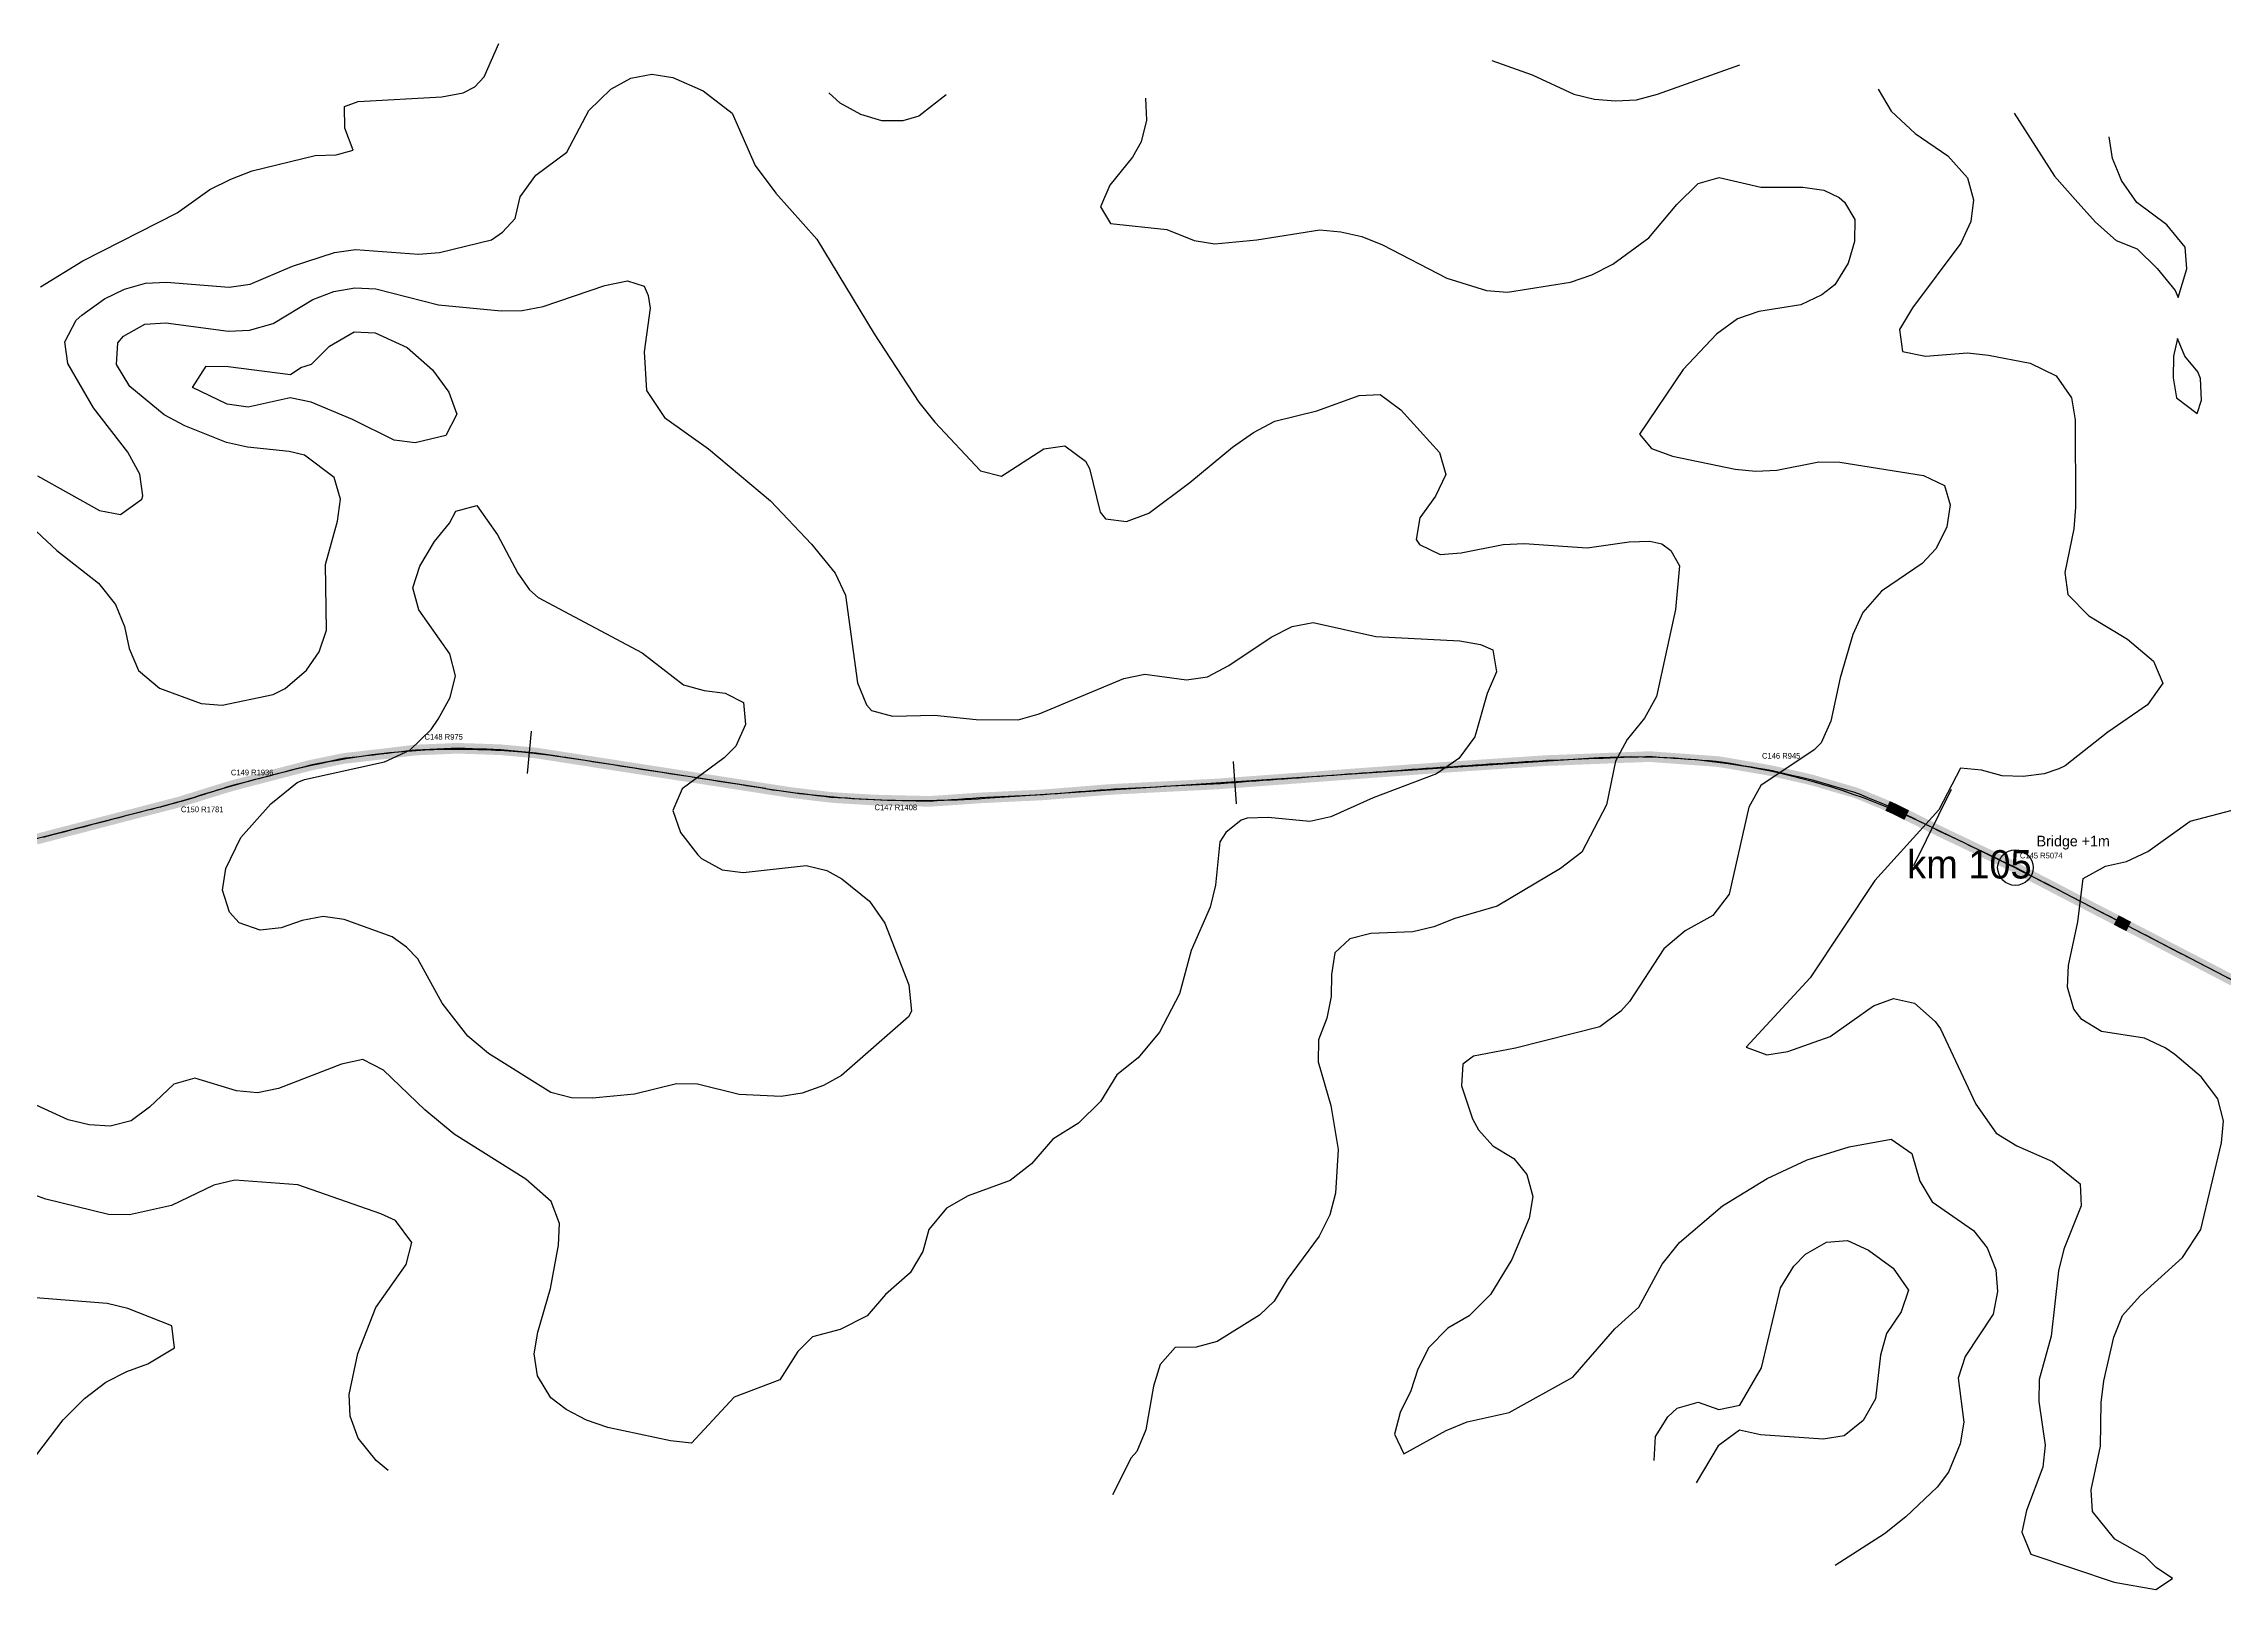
# Model space of a CAD drawing. Header units: metres. Extents: x 697254 to 930473, y 8023396 to 8227001.
# Drawn here: x 847325 to 850401, y 8076871 to 8079051 of the extents above; entities that cross this region are included whole.
import ezdxf

# ---------------------------------------------------------------- set-up
doc = ezdxf.new("R2010")
doc.units = ezdxf.units.M
for name, color, linetype in [('ALIGNMENT_FITTED', 4, 'Continuous'), ('CENTRELINE', 7, 'Continuous'), ('CHAINAGE', 7, 'Continuous'), ('CONTOUR_10M', 33, 'Continuous'), ('CONTOUR_INDEX_50M', 34, 'Continuous'), ('CURVE_LABELS', 4, 'Continuous'), ('GRADE_0-4', 3, 'Continuous'), ('GRADE_4-6', 2, 'Continuous'), ('PROFILE_FLAGS', 6, 'Continuous')]:
    doc.layers.add(name, color=color, linetype=linetype)

msp = doc.modelspace()

# ---------------------------------------------------------------- linework, layer by layer
at = {"layer": 'ALIGNMENT_FITTED'}
for p, q in [((848343.4, 8078000.6), (848061.8, 8078044.3)), ((849504, 8078043.3), (848652.8, 8077986.9)), ((847666.4, 8078024.5), (847633.6, 8078015.9)), ((847475.7, 8077971.3), (846647.6, 8077757.8)), ((850036.8, 8077922.7), (849976.1, 8077951.9)), ((850824.8, 8077516.2), (850174.5, 8077853.8))]:
    msp.add_line(p, q, dxfattribs=at)
for centre, radius, start, end in [((847912, 8077080.9), 975, 81.1637, 104.593), ((849566.4, 8077100.6), 944.7, 64.3001, 93.7878), ((848121.4, 8076142.3), 1936.1, 104.593, 107.0553), ((847031.3, 8079695.5), 1780.6, -75.5458, -72.9447), ((848559.7, 8079392.1), 1408.2, -98.8363, -86.2122), ((847836.4, 8073350.8), 5073.8, 62.5614, 64.3001)]:
    msp.add_arc(centre, radius, start, end, dxfattribs=at)
at = {"layer": 'CENTRELINE'}
msp.add_polyline3d([(850408.3, 8077732.4, 1189.3), (850399.4, 8077737, 1188.9), (850390.5, 8077741.7, 1188.4), (850381.6, 8077746.3, 1187.9), (850372.8, 8077750.9, 1187.5), (850363.9, 8077755.5, 1187.2), (850355, 8077760.1, 1186.9), (850346.1, 8077764.7, 1186.6), (850337.2, 8077769.3, 1186.2), (850328.3, 8077773.9, 1185.7), (850319.4, 8077778.5, 1185.3), (850310.6, 8077783.2, 1185.2), (850301.7, 8077787.8, 1185.3), (850292.8, 8077792.4, 1185.4), (850283.9, 8077797, 1185), (850275, 8077801.6, 1184.2), (850266.1, 8077806.2, 1183.2), (850257.2, 8077810.8, 1182.4), (850248.4, 8077815.4, 1182.1), (850239.5, 8077820.1, 1181.6), (850230.6, 8077824.7, 1181), (850221.7, 8077829.3, 1180.5), (850212.8, 8077833.9, 1179.9), (850203.9, 8077838.5, 1179.1), (850195, 8077843.1, 1178.8), (850186.1, 8077847.7, 1179), (850177.3, 8077852.3, 1179), (850168.4, 8077856.9, 1178.7), (850159.5, 8077861.6, 1178.1), (850150.6, 8077866.2, 1177.5), (850141.7, 8077870.8, 1177.2), (850132.8, 8077875.4, 1176.9), (850124, 8077880, 1176.7), (850115.1, 8077884.6, 1176.4), (850106.2, 8077889.2, 1176.2), (850097.3, 8077893.8, 1175.9), (850088.2, 8077898.1, 1175.7), (850079.2, 8077902.4, 1175.4), (850070.2, 8077906.7, 1175.2), (850061.1, 8077911, 1175.9), (850052.1, 8077915.3, 1176.8), (850043.1, 8077919.7, 1177.6), (850034, 8077924, 1178.1), (850025, 8077928.3, 1178.3), (850015.9, 8077932.6, 1178.3), (850006.9, 8077936.9, 1178.4), (849997.9, 8077941.3, 1178.8), (849988.9, 8077945.7, 1179.4), (849979.9, 8077950.1, 1179.7), (849971, 8077954.5, 1179.8), (849962, 8077958.9, 1179.8), (849953, 8077963.3, 1179.9), (849944, 8077967.8, 1180.2), (849935, 8077972.2, 1180.8), (849925.9, 8077976.3, 1181.7), (849916.7, 8077980.2, 1182.4), (849907.4, 8077984, 1183.1), (849898.2, 8077987.8, 1183.7), (849888.9, 8077991.7, 1184.2), (849879.6, 8077995.2, 1184.6), (849870, 8077998, 1184.9), (849860.4, 8078000.8, 1185.3), (849850.7, 8078003.6, 1185.6), (849841.1, 8078006.4, 1186.2), (849831.5, 8078009.2, 1186.8), (849821.9, 8078012, 1187.4), (849812.2, 8078014.5, 1187.6), (849802.4, 8078016.7, 1187.6), (849792.7, 8078018.9, 1187.7), (849782.9, 8078021.1, 1188.2), (849773.1, 8078023.3, 1188.8), (849763.4, 8078025.5, 1189.5), (849753.5, 8078027.4, 1190.1), (849743.7, 8078029.1, 1190.6), (849733.8, 8078030.8, 1191), (849723.9, 8078032.5, 1191.6), (849714.1, 8078034.2, 1192.2), (849704.2, 8078035.9, 1192.8), (849694.3, 8078037.6, 1193.1), (849684.4, 8078039, 1193.4), (849674.5, 8078039.7, 1193.6), (849664.5, 8078040.4, 1194.2), (849654.5, 8078041.1, 1194.8), (849644.5, 8078041.9, 1195.4), (849634.5, 8078042.6, 1195.6), (849624.5, 8078043.3, 1195.9), (849614.6, 8078044, 1196.1), (849604.6, 8078044.7, 1196.5), (849594.6, 8078045.5, 1196.9), (849584.6, 8078045.6, 1197.3), (849574.6, 8078045.2, 1197.8), (849564.6, 8078044.8, 1198.4), (849554.6, 8078044.5, 1199), (849544.6, 8078044.1, 1199.6), (849534.6, 8078043.7, 1200.1), (849524.6, 8078043.3, 1200.7), (849514.6, 8078042.9, 1201.3), (849504.6, 8078042.5, 1202), (849494.6, 8078042.1, 1202.6), (849484.6, 8078041.7, 1203.1), (849474.5, 8078041.3, 1203.6), (849464.5, 8078040.9, 1204.1), (849454.5, 8078040.5, 1204.5), (849444.5, 8078040.2, 1204.8), (849434.5, 8078039.5, 1205.3), (849424.6, 8078038.9, 1205.8), (849414.6, 8078038.2, 1206.4), (849404.6, 8078037.5, 1206.9), (849394.6, 8078036.9, 1207.2), (849384.6, 8078036.2, 1207.6), (849374.6, 8078035.5, 1207.9), (849364.6, 8078034.9, 1208), (849354.6, 8078034.2, 1208.1), (849344.6, 8078033.5, 1208.3), (849334.7, 8078032.9, 1208.7), (849324.7, 8078032.2, 1209), (849314.7, 8078031.5, 1209.4), (849304.7, 8078030.9, 1209.9), (849294.7, 8078030.2, 1210.3), (849284.7, 8078029.5, 1210.7), (849274.7, 8078028.8, 1211), (849264.7, 8078028.1, 1211.3), (849254.8, 8078027.4, 1211.5), (849244.8, 8078026.6, 1211.6), (849234.8, 8078025.9, 1211.8), (849224.8, 8078025.2, 1211.9), (849214.8, 8078024.4, 1212), (849204.8, 8078023.7, 1212.2), (849194.9, 8078023, 1212.5), (849184.9, 8078022.2, 1212.9), (849174.9, 8078021.5, 1213.3), (849164.9, 8078020.8, 1213.7), (849154.9, 8078020, 1214.2), (849144.9, 8078019.3, 1214.7), (849135, 8078018.6, 1214.7), (849125, 8078017.8, 1214.6), (849115, 8078017.1, 1214.4), (849105, 8078016.3, 1214.3), (849095, 8078015.6, 1214.4), (849085, 8078014.9, 1214.5), (849075, 8078014.1, 1214.4), (849065.1, 8078013.4, 1214.3), (849055.1, 8078012.7, 1214.2), (849045.1, 8078011.9, 1213.9), (849035.1, 8078011.2, 1213.7), (849025.1, 8078010.5, 1213.4), (849015.1, 8078009.7, 1213.6), (849005.2, 8078009, 1213.8), (848995.2, 8078008.3, 1214), (848985.2, 8078007.5, 1213.9), (848975.2, 8078006.9, 1213.9), (848965.2, 8078006.4, 1213.8), (848955.2, 8078005.9, 1214), (848945.2, 8078005.4, 1214.2), (848935.2, 8078004.9, 1214.4), (848925.2, 8078004.4, 1214.8), (848915.2, 8078003.9, 1215.1), (848905.2, 8078003.4, 1215.4), (848895.2, 8078002.9, 1215.5), (848885.2, 8078002.4, 1215.6), (848875.2, 8078001.9, 1215.8), (848865.2, 8078001.3, 1216.2), (848855.2, 8078000.8, 1216.6), (848845.2, 8078000.3, 1217.1), (848835.2, 8077999.8, 1217.1), (848825.2, 8077999.1, 1217.1), (848815.3, 8077998.3, 1217.1), (848805.3, 8077997.5, 1216.9), (848795.3, 8077996.7, 1216.6), (848785.3, 8077995.9, 1216.3), (848775.3, 8077995.1, 1216.2), (848765.4, 8077994.3, 1216.1), (848755.4, 8077993.5, 1216), (848745.4, 8077992.7, 1216), (848735.4, 8077991.9, 1215.9), (848725.4, 8077991.4, 1215.9), (848715.4, 8077990.9, 1215.8), (848705.4, 8077990.5, 1215.7), (848695.4, 8077990, 1215.6), (848685.4, 8077989.5, 1215.3), (848675.4, 8077989, 1215.1), (848665.4, 8077988.5, 1214.9), (848655.4, 8077988, 1214.7), (848645.4, 8077987.5, 1214.5), (848635.5, 8077986.8, 1214.3), (848625.5, 8077986.1, 1214.2), (848615.5, 8077985.4, 1214.1), (848605.5, 8077984.7, 1214.1), (848595.5, 8077984, 1214), (848585.5, 8077983.4, 1213.9), (848575.5, 8077982.7, 1213.8), (848565.5, 8077982.9, 1213.8), (848555.5, 8077983.1, 1213.7), (848545.5, 8077983.3, 1213.7), (848535.5, 8077983.6, 1213.8), (848525.5, 8077983.8, 1213.9), (848515.5, 8077984.1, 1214), (848505.5, 8077984.3, 1214), (848495.5, 8077984.6, 1214), (848485.5, 8077985.2, 1214.1), (848475.5, 8077985.8, 1214.3), (848465.5, 8077986.4, 1214.4), (848455.5, 8077987, 1214.5), (848445.5, 8077987.6, 1214.6), (848435.5, 8077988.3, 1214.6), (848425.6, 8077989.5, 1214.7), (848415.6, 8077990.7, 1214.8), (848405.7, 8077991.9, 1214.9), (848395.8, 8077993.1, 1215.1), (848385.8, 8077994.3, 1215.3), (848375.9, 8077995.5, 1215.5), (848366, 8077997.1, 1215.6), (848356.1, 8077998.6, 1215.7), (848346.2, 8078000.1, 1215.9), (848336.3, 8078001.7, 1216.3), (848326.4, 8078003.2, 1216.8), (848316.5, 8078004.8, 1217.3), (848306.6, 8078006.3, 1217.7), (848296.7, 8078007.8, 1218), (848286.9, 8078009.4, 1218.3), (848277, 8078010.9, 1218.6), (848267.1, 8078012.4, 1218.8), (848257.2, 8078014, 1219.1), (848247.3, 8078015.5, 1219.4), (848237.4, 8078017.1, 1219.7), (848227.5, 8078018.6, 1220), (848217.6, 8078020.1, 1220.5), (848207.7, 8078021.7, 1221.1), (848197.8, 8078023.2, 1221.6), (848187.9, 8078024.7, 1222), (848178, 8078026.3, 1222.4), (848168.1, 8078027.8, 1222.7), (848158.3, 8078029.4, 1223), (848148.4, 8078030.9, 1223.3), (848138.5, 8078032.4, 1223.5), (848128.6, 8078034, 1223.7), (848118.7, 8078035.5, 1223.9), (848108.8, 8078037, 1224.1), (848098.9, 8078038.6, 1224.2), (848089, 8078040.1, 1224.3), (848079.1, 8078041.7, 1224.3), (848069.2, 8078043.2, 1224.6), (848059.3, 8078044.7, 1224.8), (848049.4, 8078046.3, 1225), (848039.6, 8078047.8, 1225), (848029.7, 8078049.3, 1225), (848019.8, 8078050.8, 1224.9), (848009.8, 8078051.8, 1224.9), (847999.8, 8078052.7, 1224.8), (847989.9, 8078053.6, 1224.7), (847979.9, 8078054.5, 1224.4), (847969.9, 8078055.5, 1224.1), (847959.9, 8078055.8, 1223.8), (847949.9, 8078056.2, 1224), (847939.9, 8078056.5, 1224.2), (847929.9, 8078056.9, 1224.4), (847919.9, 8078057.2, 1223.7), (847909.9, 8078057.5, 1223), (847899.9, 8078057.2, 1222.4), (847889.9, 8078056.7, 1221.7), (847879.9, 8078056.3, 1221), (847869.9, 8078055.9, 1220.3), (847859.9, 8078055.5, 1220.2), (847849.9, 8078055.1, 1220), (847839.9, 8078053.9, 1219.8), (847830, 8078052.7, 1219.7), (847820.1, 8078051.5, 1219.7), (847810.1, 8078050.3, 1219.6), (847800.2, 8078049.1, 1219.6), (847790.2, 8078048, 1219.6), (847780.3, 8078046.9, 1219.5), (847770.3, 8078045.7, 1219.2), (847760.4, 8078044.6, 1219), (847750.4, 8078043.4, 1218.9), (847740.6, 8078041.6, 1219), (847730.8, 8078039.5, 1219.1), (847721, 8078037.5, 1219.2), (847711.2, 8078035.5, 1219.1), (847701.4, 8078033.5, 1218.9), (847691.7, 8078031.1, 1218.9), (847682, 8078028.5, 1219), (847672.3, 8078026, 1219.1), (847662.6, 8078023.5, 1219), (847652.9, 8078021, 1218.9), (847643.2, 8078018.4, 1218.9), (847633.6, 8078015.9, 1218.8), (847623.9, 8078013.4, 1218.5), (847614.2, 8078010.9, 1218.1), (847604.5, 8078008.4, 1217.8), (847594.8, 8078005.8, 1217.6), (847585.2, 8078003, 1217.3), (847575.6, 8078000.1, 1217), (847566.1, 8077997.1, 1216.8), (847556.5, 8077994.2, 1216.6), (847546.9, 8077991.2, 1216.3), (847537.4, 8077988.2, 1215.9), (847527.8, 8077985.3, 1215.4), (847518.3, 8077982.3, 1214.9), (847508.6, 8077979.7, 1214.6), (847498.9, 8077977.2, 1214.4), (847489.2, 8077974.7, 1214.1), (847479.5, 8077972.2, 1213.9), (847469.8, 8077969.6, 1213.7), (847460.1, 8077967.1, 1213.4), (847450.5, 8077964.6, 1213.1), (847440.8, 8077962.1, 1212.8), (847431.1, 8077959.6, 1212.5), (847421.4, 8077957, 1212.3), (847411.7, 8077954.5, 1212.1), (847402, 8077952, 1212), (847392.3, 8077949.5, 1211.8), (847382.6, 8077946.9, 1211.7), (847373, 8077944.4, 1211.6), (847363.3, 8077941.9, 1211.5), (847353.6, 8077939.4, 1211.5), (847343.9, 8077936.9, 1211.5), (847334.2, 8077934.3, 1211.6), (847324.5, 8077931.8, 1211.9)], dxfattribs=at)
at = {"layer": 'CHAINAGE'}
for p, q in [((848012.6, 8078081.6), (848007, 8078021.9)), ((849003, 8078038.9), (849007.4, 8077979.1)), ((850015.4, 8077999.6), (849962.5, 8077891.8))]:
    msp.add_line(p, q, dxfattribs=at)
at = {"layer": 'CONTOUR_10M'}
for points, elevation in [([(847320.8, 8078708.4), (847380.6, 8078745.1), (847513.7, 8078812.7), (847559.6, 8078845.3), (847589.4, 8078860.1), (847619.2, 8078871.8), (847708.2, 8078893.4), (847737.8, 8078894.5), (847761.9, 8078900.8), (847750, 8078931.8), (847749.7, 8078962.6), (847768.7, 8078969.4), (847887, 8078976.3), (847916.7, 8078981.8), (847933.5, 8078990.2), (847946.6, 8079004.2), (847967.1, 8079051.2)], 1190), ([(849367.8, 8079027.3), (849424.7, 8079007), (849483.4, 8078980), (849512.8, 8078972.7), (849542.4, 8078970.4), (849571.9, 8078972.1), (849601.6, 8078980), (849717.7, 8079021.3)], 1180), ([(848879.2, 8078974.1), (848880.6, 8078943.3), (848873, 8078912.6), (848861.1, 8078890.9), (848829.2, 8078851.8), (848815.7, 8078821.2), (848829.9, 8078797.6), (848909.3, 8078788.9), (848947.8, 8078773.6), (848977.2, 8078768.9), (849036.5, 8078774.7), (849125.4, 8078788.8), (849154.9, 8078786), (849184.3, 8078779.4), (849213.7, 8078767.4), (849304.3, 8078720.5), (849360.4, 8078703.3), (849389.9, 8078700.8), (849478.9, 8078714.8), (849508.6, 8078725.2), (849538.4, 8078740.2), (849589.1, 8078777.2), (849628.5, 8078824.5), (849658.6, 8078854), (849688.3, 8078862.6), (849747.2, 8078849), (849806.3, 8078848.9), (849835.8, 8078844.7), (849857.7, 8078834.2), (849865.1, 8078827.5), (849879.8, 8078803), (849879.5, 8078772.3), (849870.4, 8078741.6), (849851.4, 8078711.2), (849833.3, 8078696.8), (849803.5, 8078682.7), (849744.2, 8078673.4), (849714.5, 8078663.1), (849684.5, 8078641.5), (849637.4, 8078591.7), (849576.2, 8078500.4), (849593.1, 8078480.5), (849622.4, 8078469.3), (849710.8, 8078451), (849740.3, 8078448.3), (849769.9, 8078449.9), (849829.2, 8078461.5), (849858.8, 8078460.9), (849976.7, 8078442.2), (850006, 8078428.3), (850014.4, 8078400.6), (850009.4, 8078369.9), (849994.3, 8078339.3), (849974.6, 8078318), (849917.5, 8078279.1), (849891.1, 8078248.8), (849876.8, 8078218.2), (849858.9, 8078157), (849845.9, 8078095.6), (849832.3, 8078065.1), (849822.3, 8078055.2), (849747.3, 8078005), (849730.2, 8077974.5), (849702.7, 8077851.8), (849679.7, 8077821.5), (849640.5, 8077800.3), (849610.5, 8077774.9), (849562, 8077700.4), (849549.9, 8077686.8), (849520, 8077664.9), (849401.2, 8077634.5), (849341.9, 8077623.4), (849326.9, 8077612), (849325, 8077581.3), (849340.4, 8077535), (849349.1, 8077519.3), (849369.3, 8077496.8), (849398.6, 8077479.2), (849417.1, 8077456.6), (849425.6, 8077425.7), (849420.3, 8077395), (849396.1, 8077336.7), (849365.7, 8077287.2), (849335.6, 8077257.1), (849305.8, 8077239.6), (849278.8, 8077212.7), (849263.2, 8077182.2), (849253.5, 8077151.6), (849238.5, 8077121.1), (849230.6, 8077090.4), (849243.6, 8077062.7), (849303.3, 8077095.3), (849333.1, 8077107.8), (849392.4, 8077120.9), (849482, 8077170.9), (849541.2, 8077239), (849574.9, 8077269.2), (849607.8, 8077330.2), (849632.3, 8077360.6), (849693, 8077412.5), (849756.1, 8077450.8), (849812.4, 8077477), (849871.8, 8077495.4), (849931.1, 8077506.2), (849960.3, 8077486), (849971.3, 8077447.1), (849988.7, 8077417.9), (850047.1, 8077377.6), (850066.4, 8077353.1), (850078.4, 8077322.1), (850080.9, 8077291.3), (850074.7, 8077259.7), (850035.6, 8077199.7), (850025.6, 8077169.1), (850033.5, 8077107.4), (850028.3, 8077076.7), (850011.7, 8077036.6), (849996.1, 8077015.7), (849951.5, 8076973.6), (849921.5, 8076949.9), (849852, 8076905.1)], 1190), ([(849912.8, 8078987.1), (849931.1, 8078956.1), (849964.9, 8078924.7), (850010.8, 8078893.1), (850038.6, 8078861.9), (850047, 8078830.9), (850043.2, 8078800.2), (850029.3, 8078769.7), (849960.9, 8078678.5), (849942.6, 8078648), (849946.9, 8078617.2), (849979.6, 8078610.3), (850038.8, 8078615.2), (850068.3, 8078612), (850127.2, 8078600.7), (850163.8, 8078582.7), (850185.3, 8078551.5), (850190.3, 8078520.7), (850191.2, 8078397.5), (850188.7, 8078366.8), (850175.9, 8078305.4), (850180.2, 8078274.6), (850209.8, 8078244.3), (850264.2, 8078211.6), (850301.2, 8078180.2), (850314, 8078149.2), (850292.5, 8078118.8), (850236.5, 8078080.1), (850176.6, 8078032.6), (850167.4, 8078028.6), (850146.9, 8078021.4), (850117.2, 8078017.8), (850087.7, 8078018.6), (850058.3, 8078026.6), (850028.8, 8078029.7), (849998.2, 8077970.5), (849907.8, 8077871), (849816.8, 8077733.6), (849726.7, 8077636), (849755.8, 8077625.2), (849785.4, 8077629.9), (849844.9, 8077651), (849905.9, 8077694.5), (849934.5, 8077704.9), (849963.9, 8077698.1), (849993.1, 8077672.4), (850000.4, 8077662), (850050.2, 8077555.5), (850079, 8077515), (850108.3, 8077496.9), (850158.6, 8077474.6), (850197.7, 8077443.2), (850199, 8077412.4), (850174.6, 8077351.2), (850166.8, 8077320.6), (850156.5, 8077228.4), (850139.7, 8077167.2), (850139.5, 8077136.4), (850148.3, 8077074.7), (850144.8, 8077043.9), (850121.8, 8076982.8), (850115.3, 8076952.1), (850128.2, 8076921.1), (850245.5, 8076881.4), (850304.5, 8076871.4), (850328, 8076886.9), (850305, 8076902.5), (850289, 8076918.3), (850246.6, 8076942.2), (850215, 8076981.2), (850213.1, 8077012), (850226.1, 8077073.3), (850227.1, 8077134.9), (850230.9, 8077165.6), (850245, 8077226.9), (850257.4, 8077257.5), (850282, 8077285.3), (850342.1, 8077339.3), (850368, 8077378.7), (850396.8, 8077501.3), (850399.8, 8077532.1), (850391.8, 8077563), (850368.1, 8077594.2), (850330.9, 8077625.6), (850317.6, 8077635.3), (850288.3, 8077648.9), (850227.5, 8077658.1), (850200, 8077674.9), (850188.5, 8077689.6), (850179.9, 8077720.5), (850181, 8077751.3), (850194.1, 8077812.6), (850201.6, 8077874.1), (850233.3, 8077891.3), (850263, 8077897.8), (850292.8, 8077912.2), (850352.6, 8077954.9), (850412, 8077970.4)], 1180), ([(850104.6, 8078953.1), (850161.3, 8078864.2), (850190.3, 8078831.4), (850219.3, 8078799.5), (850248.4, 8078773.5), (850277.8, 8078762), (850306, 8078734.1), (850331.6, 8078702.9), (850335.8, 8078693.4), (850347.8, 8078733.4), (850345.6, 8078764.3), (850320, 8078795.5), (850277.6, 8078827), (850256.1, 8078858.1), (850250.1, 8078872.2), (850243.4, 8078889.1), (850238.3, 8078920)], 1170), ([(848116.6, 8078710.1), (848148.6, 8078716.6), (848172.1, 8078709.1), (848177.9, 8078695.9), (848180.6, 8078678.2), (848172, 8078616.8), (848175.6, 8078561.9), (848200.8, 8078523.9), (848262.8, 8078479.9), (848350.3, 8078406.7), (848408.3, 8078345.4), (848441.7, 8078304.4), (848456.1, 8078273.3), (848473.3, 8078149.9), (848485.8, 8078118.9), (848493, 8078110.7), (848522.4, 8078102.7), (848581.6, 8078104.2), (848640.6, 8078097.9), (848699.7, 8078097.8), (848729.4, 8078106.2), (848848.5, 8078155.8), (848878.2, 8078162), (848937.2, 8078154.2), (848966.8, 8078158.2), (848996.6, 8078174.3), (849056.4, 8078214.1), (849086.3, 8078229.4), (849115.9, 8078235.1), (849204.2, 8078215), (849322.4, 8078209.2), (849351.9, 8078204.1), (849369.4, 8078196.2), (849374.5, 8078165.3), (849361.4, 8078134.7), (849343.6, 8078073.5), (849321.2, 8078043.1), (849289.6, 8078021.3), (849200.3, 8077987.5), (849140.8, 8077960.9), (849111.1, 8077954.4), (849052.1, 8077960.1), (849022.5, 8077958.9), (849014.2, 8077956), (848992.6, 8077938.9), (848984.3, 8077925.7), (848978.1, 8077864.3), (848970.3, 8077833.6), (848943.5, 8077772.5), (848927.2, 8077711.2), (848899.1, 8077657.1), (848868.9, 8077621.1), (848839, 8077597.2), (848815.9, 8077559.2), (848784.7, 8077529), (848748.7, 8077506.1), (848718.6, 8077471.5), (848688.6, 8077448.2), (848629.1, 8077426.5), (848598.5, 8077409), (848573.7, 8077378.7), (848565, 8077348), (848547.6, 8077317.6), (848512.7, 8077287.4), (848486.8, 8077257), (848448.5, 8077237.9), (848409.5, 8077227.6), (848388.9, 8077207.1), (848363.7, 8077166.8), (848299.1, 8077142.6), (848238.9, 8077077.8), (848209.4, 8077081.1), (848121, 8077099.6), (848090.7, 8077109.9), (848062.4, 8077125.3), (848040.6, 8077141.5), (848021.6, 8077172.6), (848017.1, 8077203.5), (848022.2, 8077234.2), (848039.9, 8077295.5), (848051.2, 8077356.8), (848053, 8077387.6), (848041, 8077418.6), (848005.2, 8077450), (847904.3, 8077513.2), (847862.7, 8077547.9), (847804.5, 8077603.7), (847775.2, 8077618.5), (847745.5, 8077612.2), (847656.3, 8077577.9), (847626.6, 8077571.7), (847597.1, 8077574.3), (847538.3, 8077592.2), (847508.6, 8077584), (847474.6, 8077551.3), (847448.6, 8077532.1), (847418.9, 8077524.7), (847389.4, 8077526.5), (847359.9, 8077533.6), (847314.7, 8077554.1)], 1210), ([(847285.8, 8078390.5), (847344, 8078336.6), (847402.4, 8078290.3), (847426.7, 8078260.1), (847439.2, 8078229.1), (847445.9, 8078198.2), (847459.2, 8078167.2), (847488.5, 8078142.5), (847547.3, 8078120.6), (847576.8, 8078118.1), (847649, 8078133.2), (847665.9, 8078141.9), (847695.9, 8078167.5), (847713.9, 8078193.7), (847724, 8078224.3), (847722.9, 8078316.6), (847739.6, 8078377.9), (847743.9, 8078408.6), (847734.8, 8078439.6), (847693.2, 8078471), (847671.6, 8078476.1), (847612.6, 8078482), (847583.1, 8078488.7), (847524.4, 8078512.1), (847495.1, 8078527.8), (847446.8, 8078567.6), (847428.1, 8078598.7), (847429.8, 8078629.4), (847437.9, 8078638.6), (847467.7, 8078655.6), (847497.3, 8078657.4), (847585.8, 8078645.8), (847615.4, 8078647), (847648.8, 8078656.5), (847704.8, 8078690.3), (847734.5, 8078701.7), (847764.2, 8078707), (847793.7, 8078705.2), (847882, 8078682.7), (847970.6, 8078674.6), (848000.1, 8078674.9), (848029.8, 8078680.7), (848116.6, 8078710.1)], 1210), ([(847728.2, 8078624.4), (847763.1, 8078644.7), (847792.7, 8078643.6), (847837.9, 8078622.5), (847873.7, 8078591.1), (847896.8, 8078559.9), (847908, 8078528.9), (847892.4, 8078498.4), (847849.1, 8078488.3), (847819.6, 8078491.9), (847761, 8078521), (847702.3, 8078545.4), (847672.9, 8078551.6), (847613.5, 8078538.7), (847584, 8078542.8), (847535.3, 8078566.1), (847554.6, 8078596.5), (847585.6, 8078596), (847673.4, 8078584.7), (847688.1, 8078594.3), (847703.2, 8078599.3), (847728.2, 8078624.4)], 1220), ([(850334.8, 8078635.5), (850329.2, 8078610.6), (850328.7, 8078579.9), (850333.3, 8078551.6), (850362.5, 8078529.6), (850368.5, 8078548.4), (850367.5, 8078579.2), (850363.5, 8078588.6), (850345, 8078610.4), (850334.8, 8078635.5)], 1170), ([(847897.8, 8078375.2), (847906.6, 8078392.1), (847936.3, 8078400), (847965.2, 8078358.3), (847993.8, 8078304.3), (848010.5, 8078280.9), (848022.8, 8078270.3), (848169.3, 8078192.2), (848227.6, 8078147.2), (848257, 8078139.1), (848286.5, 8078135.3), (848312.5, 8078121.9), (848315.1, 8078091.1), (848301.3, 8078060.5), (848285, 8078044.1), (848225.9, 8078000.2), (848212.6, 8077969.7), (848223.3, 8077938.7), (848248.1, 8077907.5), (848253, 8077902), (848282.3, 8077886.2), (848311.8, 8077882.5), (848400.6, 8077892.3), (848430, 8077885), (848451.2, 8077873.3), (848489.8, 8077841.8), (848511.4, 8077810.7), (848545.5, 8077723.8), (848549.1, 8077686.9), (848544.8, 8077678.9), (848450.3, 8077596.3), (848424.9, 8077582), (848395.1, 8077571.3), (848365.5, 8077566.5), (848306.4, 8077569.3), (848247.5, 8077584.1), (848218, 8077584.3), (848158.6, 8077570), (848099.4, 8077563.9), (848069.9, 8077564.5), (848040.4, 8077571.9), (847952.7, 8077627.3), (847923.5, 8077651.6), (847887.2, 8077698.2), (847853, 8077760.4), (847837, 8077777), (847816.7, 8077791.8), (847749, 8077816.3), (847719.5, 8077820.5), (847689.9, 8077814.8), (847660.1, 8077804.5), (847630.5, 8077801), (847601.1, 8077811.2), (847587.1, 8077826.5), (847577.4, 8077857.4), (847582.2, 8077888.1), (847603.2, 8077931.8), (847645.8, 8077979.4), (847682.9, 8078009.5), (847693.3, 8078013.7), (847806, 8078038.2), (847841.8, 8078054.8), (847871.8, 8078083.9), (847881.7, 8078098.5), (847898.7, 8078129), (847906.1, 8078159.6), (847898, 8078190.5), (847854.3, 8078252.8), (847846.1, 8078283.8), (847855.6, 8078314.4), (847876.3, 8078349.2), (847897.8, 8078375.2)], 1220), ([(847315.6, 8077061.6), (847352.7, 8077110.5), (847382.8, 8077140.4), (847412.7, 8077163.5), (847442.5, 8077178.8), (847472.3, 8077189.4), (847509.7, 8077212.2), (847506.2, 8077243), (847444.1, 8077267.7), (847414.6, 8077274.5), (847296.5, 8077284)], 1190)]:
    msp.add_lwpolyline(points, dxfattribs=dict(at, elevation=elevation))
at = {"layer": 'CONTOUR_INDEX_50M', "elevation": 1200}
for points in [[(847316.3, 8078441.6), (847404.1, 8078393), (847433.6, 8078387.2), (847463.5, 8078409), (847465.2, 8078413.4), (847461, 8078444.2), (847444.1, 8078475.3), (847395.4, 8078537.7), (847359.2, 8078599.9), (847355.1, 8078630.7), (847371.1, 8078661.2), (847379.2, 8078668.1), (847411, 8078691.3), (847439, 8078705), (847468.7, 8078713.4), (847498.3, 8078715), (847586.8, 8078707.6), (847616.5, 8078712), (847676, 8078737.3), (847735.5, 8078756.8), (847765.1, 8078761.1), (847853.7, 8078754.5), (847883.3, 8078756.5), (847956.7, 8078774.4), (847972.4, 8078785.1), (847990.3, 8078804.6), (847997.5, 8078835.2), (848019.3, 8078865.6), (848063.1, 8078898.3), (848094.1, 8078956.7), (848125.4, 8078986.9), (848153.5, 8079002.7), (848183.2, 8079008.2), (848212.7, 8079003.4), (848255.4, 8078984.7), (848296.1, 8078953.2), (848328.8, 8078879.2), (848357.7, 8078840.1), (848415.7, 8078775.3), (848496.5, 8078642), (848559.6, 8078545.6), (848582.2, 8078517.4), (848646.6, 8078448.9), (848676, 8078441.4), (848735.8, 8078479.7), (848765.4, 8078484.1), (848794.6, 8078462.2), (848800.3, 8078452.1), (848815.2, 8078390.3), (848822.8, 8078381.1), (848852.3, 8078377.1), (848884.1, 8078389.1), (848941.9, 8078432.2), (849001.9, 8078482.1), (849031.8, 8078502.8), (849061.6, 8078518.6), (849121, 8078533.2), (849180.5, 8078555.2), (849210.1, 8078556.5), (849239.3, 8078534.7), (849294, 8078474.5), (849302.7, 8078443.5), (849288.1, 8078413), (849266.4, 8078382.6), (849260.9, 8078351.9), (849265.6, 8078345.1), (849294.9, 8078330.6), (849324.5, 8078333.1), (849383.8, 8078344.7), (849413.4, 8078346.2), (849502, 8078340.2), (849561.3, 8078348.5), (849590.8, 8078349.5), (849607.4, 8078346), (849620.2, 8078336.6), (849632.3, 8078314.8), (849626.7, 8078253.3), (849600.1, 8078130.6), (849583, 8078100.1), (849558.8, 8078069.8), (849542.4, 8078039.3), (849529.6, 8077977.9), (849494.6, 8077911.1), (849464.7, 8077888), (849375.1, 8077834.7), (849315.7, 8077817.7), (849285.9, 8077805.7), (849256.2, 8077798.9), (849197.1, 8077796.3), (849167.4, 8077788.9), (849146.4, 8077769), (849141.5, 8077738.3), (849141.3, 8077707.6), (849135, 8077676.9), (849123.2, 8077646.3), (849122.8, 8077615.5), (849140.7, 8077553.7), (849150.8, 8077491.9), (849147.3, 8077430.4), (849139.4, 8077399.8), (849124.3, 8077369.3), (849079.2, 8077308.5), (849060.9, 8077278), (849040.1, 8077258.1), (848980.3, 8077221), (848950.6, 8077212.9), (848921, 8077212.6), (848900.2, 8077188.4), (848890.7, 8077157.8), (848879.8, 8077096.4), (848866.9, 8077065.9), (848859.3, 8077056.8), (848832.7, 8077004.9)], [(848598.3, 8078978.9), (848559.7, 8078948.7), (848536.8, 8078942.5), (848507.2, 8078942.5), (848477.8, 8078951.1), (848448.5, 8078967.3), (848432.7, 8078981.7)], [(847811, 8077039.2), (847794.3, 8077053.4), (847768.7, 8077084.6), (847757.4, 8077115.6), (847756, 8077146.4), (847768.1, 8077204.2), (847793.6, 8077268.9), (847836.5, 8077329.7), (847844.5, 8077360.4), (847821.5, 8077391.5), (847801, 8077401.1), (847683.5, 8077441.9), (847594.9, 8077448.7), (847565.3, 8077441.6), (847505.7, 8077412.7), (847446.3, 8077399.8), (847416.8, 8077400.1), (847328.5, 8077421.8), (847302.3, 8077431.2)], [(849596.9, 8077053.3), (849598.7, 8077087.2), (849615.9, 8077114.6), (849629, 8077127.2), (849658.7, 8077135.6), (849688.1, 8077125.1), (849717.7, 8077131.1), (849748.2, 8077183.8), (849775.1, 8077296.5), (849793.5, 8077327), (849810.1, 8077344), (849839.9, 8077361.3), (849869.5, 8077363.4), (849898.8, 8077350), (849933.6, 8077324.6), (849955.3, 8077293.4), (849944.9, 8077262.8), (849924.5, 8077232.4), (849915.9, 8077201.8), (849908.7, 8077140.3), (849891.7, 8077109.8), (849864.8, 8077087.9), (849835.2, 8077083.3), (849746.6, 8077089.2), (849717.1, 8077096.1), (849687.2, 8077073.8), (849656.2, 8077021.5)]]:
    msp.add_lwpolyline(points, dxfattribs=at)
at = {"layer": 'GRADE_0-4', "const_width": 15}
for points in [[(849404.6, 8078037.5), (849394.6, 8078036.9), (849384.6, 8078036.2), (849374.6, 8078035.5), (849364.6, 8078034.9), (849354.6, 8078034.2), (849344.6, 8078033.5), (849334.7, 8078032.9), (849324.7, 8078032.2), (849314.7, 8078031.5), (849304.7, 8078030.9), (849294.7, 8078030.2), (849284.7, 8078029.5), (849274.7, 8078028.8), (849264.7, 8078028.1), (849254.8, 8078027.4), (849244.8, 8078026.6), (849234.8, 8078025.9), (849224.8, 8078025.2), (849214.8, 8078024.4), (849204.8, 8078023.7), (849194.9, 8078023), (849184.9, 8078022.2), (849174.9, 8078021.5), (849164.9, 8078020.8), (849154.9, 8078020), (849144.9, 8078019.3), (849135, 8078018.6), (849125, 8078017.8), (849115, 8078017.1), (849105, 8078016.3), (849095, 8078015.6), (849085, 8078014.9), (849075, 8078014.1), (849065.1, 8078013.4), (849055.1, 8078012.7), (849045.1, 8078011.9), (849035.1, 8078011.2), (849025.1, 8078010.5), (849015.1, 8078009.7), (849005.2, 8078009), (848995.2, 8078008.3), (848985.2, 8078007.5), (848975.2, 8078006.9), (848965.2, 8078006.4), (848955.2, 8078005.9), (848945.2, 8078005.4), (848935.2, 8078004.9), (848925.2, 8078004.4), (848915.2, 8078003.9), (848905.2, 8078003.4), (848895.2, 8078002.9), (848885.2, 8078002.4), (848875.2, 8078001.9), (848865.2, 8078001.3), (848855.2, 8078000.8), (848845.2, 8078000.3), (848835.2, 8077999.8), (848825.2, 8077999.1), (848815.3, 8077998.3), (848805.3, 8077997.5), (848795.3, 8077996.7), (848785.3, 8077995.9), (848775.3, 8077995.1), (848765.4, 8077994.3), (848755.4, 8077993.5), (848745.4, 8077992.7), (848735.4, 8077991.9), (848725.4, 8077991.4), (848715.4, 8077990.9), (848705.4, 8077990.5), (848695.4, 8077990), (848685.4, 8077989.5), (848675.4, 8077989), (848665.4, 8077988.5), (848655.4, 8077988), (848645.4, 8077987.5), (848635.5, 8077986.8), (848625.5, 8077986.1), (848615.5, 8077985.4), (848605.5, 8077984.7), (848595.5, 8077984), (848585.5, 8077983.4), (848575.5, 8077982.7), (848565.5, 8077982.9), (848555.5, 8077983.1), (848545.5, 8077983.3), (848535.5, 8077983.6), (848525.5, 8077983.8), (848515.5, 8077984.1), (848505.5, 8077984.3), (848495.5, 8077984.6), (848485.5, 8077985.2), (848475.5, 8077985.8), (848465.5, 8077986.4), (848455.5, 8077987), (848445.5, 8077987.6), (848435.5, 8077988.3), (848425.6, 8077989.5), (848415.6, 8077990.7), (848405.7, 8077991.9), (848395.8, 8077993.1), (848385.8, 8077994.3), (848375.9, 8077995.5), (848366, 8077997.1), (848356.1, 8077998.6), (848346.2, 8078000.1), (848336.3, 8078001.7), (848326.4, 8078003.2), (848316.5, 8078004.8), (848306.6, 8078006.3), (848296.7, 8078007.8), (848286.9, 8078009.4), (848277, 8078010.9), (848267.1, 8078012.4), (848257.2, 8078014), (848247.3, 8078015.5), (848237.4, 8078017.1), (848227.5, 8078018.6), (848217.6, 8078020.1), (848207.7, 8078021.7), (848197.8, 8078023.2), (848187.9, 8078024.7), (848178, 8078026.3), (848168.1, 8078027.8), (848158.3, 8078029.4), (848148.4, 8078030.9), (848138.5, 8078032.4), (848128.6, 8078034), (848118.7, 8078035.5), (848108.8, 8078037), (848098.9, 8078038.6), (848089, 8078040.1), (848079.1, 8078041.7), (848069.2, 8078043.2), (848059.3, 8078044.7), (848049.4, 8078046.3), (848039.6, 8078047.8), (848029.7, 8078049.3), (848019.8, 8078050.8), (848009.8, 8078051.8), (847999.8, 8078052.7), (847989.9, 8078053.6), (847979.9, 8078054.5), (847969.9, 8078055.5), (847959.9, 8078055.8), (847949.9, 8078056.2), (847939.9, 8078056.5), (847929.9, 8078056.9), (847919.9, 8078057.2), (847909.9, 8078057.5), (847899.9, 8078057.2), (847889.9, 8078056.7), (847879.9, 8078056.3), (847869.9, 8078055.9), (847859.9, 8078055.5), (847849.9, 8078055.1), (847839.9, 8078053.9), (847830, 8078052.7), (847820.1, 8078051.5), (847810.1, 8078050.3), (847800.2, 8078049.1), (847790.2, 8078048), (847780.3, 8078046.9), (847770.3, 8078045.7), (847760.4, 8078044.6), (847750.4, 8078043.4), (847740.6, 8078041.6), (847730.8, 8078039.5), (847721, 8078037.5), (847711.2, 8078035.5), (847701.4, 8078033.5), (847691.7, 8078031.1), (847682, 8078028.5), (847672.3, 8078026), (847662.6, 8078023.5), (847652.9, 8078021), (847643.2, 8078018.4), (847633.6, 8078015.9), (847623.9, 8078013.4), (847614.2, 8078010.9), (847604.5, 8078008.4), (847594.8, 8078005.8), (847585.2, 8078003), (847575.6, 8078000.1), (847566.1, 8077997.1), (847556.5, 8077994.2), (847546.9, 8077991.2), (847537.4, 8077988.2), (847527.8, 8077985.3), (847518.3, 8077982.3), (847508.6, 8077979.7), (847498.9, 8077977.2), (847489.2, 8077974.7), (847479.5, 8077972.2), (847469.8, 8077969.6), (847460.1, 8077967.1), (847450.5, 8077964.6), (847440.8, 8077962.1), (847431.1, 8077959.6), (847421.4, 8077957), (847411.7, 8077954.5), (847402, 8077952), (847392.3, 8077949.5), (847382.6, 8077946.9), (847373, 8077944.4), (847363.3, 8077941.9), (847353.6, 8077939.4), (847343.9, 8077936.9), (847334.2, 8077934.3), (847324.5, 8077931.8), (847314.8, 8077929.3)], [(849953, 8077963.3), (849944, 8077967.8), (849935, 8077972.2), (849925.9, 8077976.3)], [(850177.3, 8077852.3), (850168.4, 8077856.9), (850159.5, 8077861.6), (850150.6, 8077866.2), (850141.7, 8077870.8), (850132.8, 8077875.4), (850124, 8077880), (850115.1, 8077884.6), (850106.2, 8077889.2), (850097.3, 8077893.8), (850088.2, 8077898.1), (850079.2, 8077902.4), (850070.2, 8077906.7), (850061.1, 8077911), (850052.1, 8077915.3), (850043.1, 8077919.7), (850034, 8077924), (850025, 8077928.3), (850015.9, 8077932.6), (850006.9, 8077936.9), (849997.9, 8077941.3), (849988.9, 8077945.7)], [(850266.1, 8077806.2), (850257.2, 8077810.8), (850248.4, 8077815.4)], [(850417.2, 8077727.8), (850408.3, 8077732.4), (850399.4, 8077737), (850390.5, 8077741.7), (850381.6, 8077746.3), (850372.8, 8077750.9), (850363.9, 8077755.5), (850355, 8077760.1), (850346.1, 8077764.7), (850337.2, 8077769.3), (850328.3, 8077773.9)]]:
    msp.add_lwpolyline(points, dxfattribs=at)
at = {"layer": 'GRADE_4-6', "const_width": 15}
for points in [[(849925.9, 8077976.3), (849916.7, 8077980.2), (849907.4, 8077984), (849898.2, 8077987.8), (849888.9, 8077991.7), (849879.6, 8077995.2), (849870, 8077998), (849860.4, 8078000.8), (849850.7, 8078003.6), (849841.1, 8078006.4), (849831.5, 8078009.2), (849821.9, 8078012), (849812.2, 8078014.5), (849802.4, 8078016.7), (849792.7, 8078018.9), (849782.9, 8078021.1), (849773.1, 8078023.3), (849763.4, 8078025.5), (849753.5, 8078027.4), (849743.7, 8078029.1), (849733.8, 8078030.8), (849723.9, 8078032.5), (849714.1, 8078034.2), (849704.2, 8078035.9), (849694.3, 8078037.6), (849684.4, 8078039), (849674.5, 8078039.7), (849664.5, 8078040.4), (849654.5, 8078041.1), (849644.5, 8078041.9), (849634.5, 8078042.6), (849624.5, 8078043.3), (849614.6, 8078044), (849604.6, 8078044.7), (849594.6, 8078045.5), (849584.6, 8078045.6), (849574.6, 8078045.2), (849564.6, 8078044.8), (849554.6, 8078044.5), (849544.6, 8078044.1), (849534.6, 8078043.7), (849524.6, 8078043.3), (849514.6, 8078042.9), (849504.6, 8078042.5), (849494.6, 8078042.1), (849484.6, 8078041.7), (849474.5, 8078041.3), (849464.5, 8078040.9), (849454.5, 8078040.5), (849444.5, 8078040.2), (849434.5, 8078039.5), (849424.6, 8078038.9), (849414.6, 8078038.2), (849404.6, 8078037.5)], [(849988.9, 8077945.7), (849979.9, 8077950.1), (849971, 8077954.5), (849962, 8077958.9), (849953, 8077963.3)], [(850248.4, 8077815.4), (850239.5, 8077820.1), (850230.6, 8077824.7), (850221.7, 8077829.3), (850212.8, 8077833.9), (850203.9, 8077838.5), (850195, 8077843.1), (850186.1, 8077847.7), (850177.3, 8077852.3)], [(850328.3, 8077773.9), (850319.4, 8077778.5), (850310.6, 8077783.2), (850301.7, 8077787.8), (850292.8, 8077792.4), (850283.9, 8077797), (850275, 8077801.6), (850266.1, 8077806.2)]]:
    msp.add_lwpolyline(points, dxfattribs=at)
at = {"layer": 'PROFILE_FLAGS'}
msp.add_circle((850106.2, 8077889.2), 25, dxfattribs=at)

# ---------------------------------------------------------------- texts
at = {"layer": 'CHAINAGE'}
msp.add_text('km 105', height=40, dxfattribs=at).set_placement((849953.7, 8077873.9))
at = {"layer": 'CURVE_LABELS'}
for s, p in [('C148 R975', (847862.3, 8078069.7)), ('C146 R945', (849748.8, 8078042.9)), ('C149 R1936', (847589.3, 8078019.4)), ('C150 R1781', (847518.8, 8077967.4)), ('C147 R1408', (848497.1, 8077970.2)), ('C145 R5074', (850112.6, 8077902.2))]:
    msp.add_text(s, height=8, dxfattribs=at).set_placement(p)
at = {"layer": 'PROFILE_FLAGS'}
msp.add_text('Bridge +1m', height=15, dxfattribs=at).set_placement((850136.2, 8077919.2))

doc.saveas('drawing.dxf')
